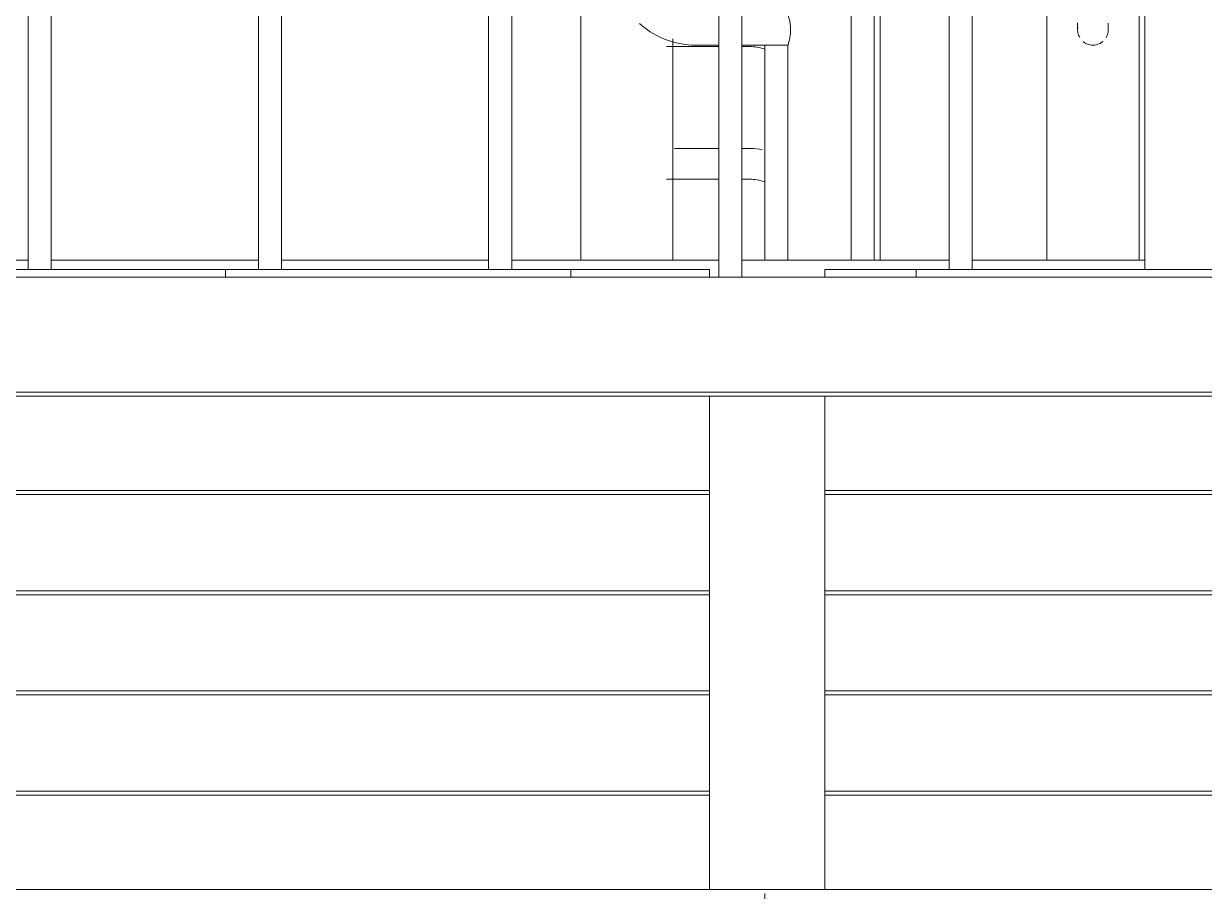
# Model space of a CAD drawing. Header units: millimetres. Extents: x -515342 to 330399, y -224905 to 507333.
# Drawn here: x 79412 to 79925, y 2444 to 2820 of the extents above; entities that cross this region are included whole.
import ezdxf

# ---------------------------------------------------------------- set-up
doc = ezdxf.new("R2010")
doc.units = ezdxf.units.MM
doc.layers.get('0').update_dxf_attribs({"lineweight": 0})
for name, color, linetype, lineweight in [('Витраж', 7, 'Continuous', 0), ('Ограждение', 7, 'Continuous', 0), ('Панели витража', 7, 'Continuous', 0)]:
    doc.layers.add(name, color=color, linetype=linetype, lineweight=lineweight)
pattern_1 = [(90, (-0.73, -666.34), (-150, 9e-15), [])]

# ---------------------------------------------------------------- blocks, each defined once
blk = doc.blocks.new('Ограждение - АР_Ограждение_Балясина_D40 доп поручень 700-V121-О_АР_Эскиз_Фасад 12-1 копия 1')
at = {"layer": 'Ограждение'}
for p, q in [((-103072.68, 742.7), (-103050, 742.7)), ((-103040.22, 742.7), (-103036.67, 742.7))]:
    blk.add_line(p, q, dxfattribs=at)
at = {"layer": 'Ограждение', "flags": 128}
blk.add_lwpolyline([(-103036.67, 742.7), (-103035.87, 742.68), (-103035.07, 742.64), (-103034.27, 742.56), (-103033.48, 742.44), (-103032.69, 742.3), (-103031.91, 742.13), (-103031.14, 741.92), (-103030.38, 741.69)], dxfattribs=at)
blk = doc.blocks.new('Ограждение - АР_Ограждение_Балясина_D40 доп поручень 700-V122-О_АР_Эскиз_Фасад 12-1 копия 1')
at = {"layer": 'Ограждение'}
for p, q in [((-103050, 698.43), (-103069.25, 698.43)), ((-103036.67, 698.43), (-103040, 698.43)), ((-103072.68, 685.1), (-103050, 685.1)), ((-103040, 685.1), (-103036.67, 685.1))]:
    blk.add_line(p, q, dxfattribs=at)
at = {"layer": 'Ограждение', "flags": 128}
for points in [[(-103031, 697.95), (-103032.32, 698.15), (-103033.64, 698.3), (-103034.97, 698.39), (-103036.31, 698.43), (-103036.67, 698.43)], [(-103036.67, 685.1), (-103035.87, 685.08), (-103035.07, 685.04), (-103034.27, 684.96), (-103033.48, 684.84), (-103032.69, 684.7), (-103031.91, 684.53), (-103031.14, 684.32), (-103030.38, 684.09)]]:
    blk.add_lwpolyline(points, dxfattribs=at)
blk = doc.blocks.new('Ограждение - АР_Ограждение_Балясина_D40 доп поручень 700-V151-О_АР_Эскиз_Фасад 12-1 копия 1')
at = {"layer": 'Ограждение'}
for p, q in [((-103030, 743.39), (-103030, 650)), ((-103030, 375.03), (-103030, -10.34)), ((-103030, -29.66), (-103030, -49))]:
    blk.add_line(p, q, dxfattribs=at)
blk = doc.blocks.new('Ограждение - Ограждение-9721698-О_АР_Эскиз_Фасад 12-1 копия 1')
for name in ['Ограждение - АР_Ограждение_Балясина_D40 доп поручень 700-V121-О_АР_Эскиз_Фасад 12-1 копия 1', 'Ограждение - АР_Ограждение_Балясина_D40 доп поручень 700-V151-О_АР_Эскиз_Фасад 12-1 копия 1', 'Ограждение - АР_Ограждение_Балясина_D40 доп поручень 700-V122-О_АР_Эскиз_Фасад 12-1 копия 1']:
    blk.add_blockref(name, (0, 0))
blk = doc.blocks.new('Тип верхнего поручня - Верхний поручень_Внутренний_-9721785-О_АР_Эскиз_Фасад 12-1 копия 1')
at = {"layer": 'Ограждение'}
for p, q in [((-103110, 810), (-103110, 650)), ((-103070, 650), (-103070, 746.01))]:
    blk.add_line(p, q, dxfattribs=at)
blk = doc.blocks.new('Ограждение - АР_Ограждение_Балясина_D40 доп поручень 700_900-V190-О_АР_Эскиз_Фасад 12-1 копия 1')
at = {"layer": 'Ограждение'}
blk.add_line((-102265, 645.86), (-102265, 1125), dxfattribs=at)
blk = doc.blocks.new('Ограждение - АР_Ограждение_Балясина_10-V191-О_АР_Эскиз_Фасад 12-1 копия 1')
at = {"layer": 'Ограждение'}
for p, q in [((-102350, 645.86), (-102350, 1110)), ((-102340, 1110), (-102340, 645.86))]:
    blk.add_line(p, q, dxfattribs=at)
blk = doc.blocks.new('Ограждение - АР_Ограждение_Балясина_10-V192-О_АР_Эскиз_Фасад 12-1 копия 1')
at = {"layer": 'Ограждение'}
for p, q in [((-103050, 642.61), (-103050, 1110)), ((-103040, 1110), (-103040, 642.61))]:
    blk.add_line(p, q, dxfattribs=at)
blk = doc.blocks.new('Ограждение - Ограждение-9728925-О_АР_Эскиз_Фасад 12-1 копия 1')
for name, p in [('Ограждение - АР_Ограждение_Балясина_D40 доп поручень 700_900-V190-О_АР_Эскиз_Фасад 12-1 копия 1', (-600, 0)), ('Ограждение - АР_Ограждение_Балясина_10-V191-О_АР_Эскиз_Фасад 12-1 копия 1', (-1000, 0)), ('Ограждение - АР_Ограждение_Балясина_10-V191-О_АР_Эскиз_Фасад 12-1 копия 1', (-900, 0)), ('Ограждение - АР_Ограждение_Балясина_10-V191-О_АР_Эскиз_Фасад 12-1 копия 1', (-800, 0)), ('Ограждение - АР_Ограждение_Балясина_10-V192-О_АР_Эскиз_Фасад 12-1 копия 1', (0, 0)), ('Ограждение - АР_Ограждение_Балясина_10-V191-О_АР_Эскиз_Фасад 12-1 копия 1', (-600, 0))]:
    blk.add_blockref(name, p)
blk = doc.blocks.new('Тип перил - Перила_Внутренний_-9729090-О_АР_Эскиз_Фасад 12-1 копия 1')
at = {"layer": 'Ограждение'}
for p, q in [((-103350, 650), (-103425, 650)), ((-103250, 650), (-103340, 650)), ((-103150, 650), (-103240, 650)), ((-103050, 650), (-103140, 650)), ((-102950, 650), (-103040, 650)), ((-102865, 650), (-102940, 650))]:
    blk.add_line(p, q, dxfattribs=at)
blk = doc.blocks.new('Ограждение - АР_Ограждение_Балясина_D40 доп поручень 700_900-10028959-О_АР_Эскиз_Фасад 12-1 копия 1')
at = {"layer": 'Ограждение'}
for p, q in [((-102907.5, 810), (-102907.5, 650)), ((-102867.5, 650), (-102867.5, 810))]:
    blk.add_line(p, q, dxfattribs=at)
at = {"layer": 'Ограждение', "flags": 128}
for points in [[(-102894.17, 753), (-102894.17, 752.5), (-102894.17, 752.04), (-102894.17, 751.63), (-102894.17, 751.26), (-102894.17, 750.94), (-102894.17, 750.66), (-102894.17, 750.44), (-102894.17, 750.26), (-102894.17, 750.12), (-102894.17, 750.04), (-102894.17, 750)], [(-102880.83, 750), (-102880.83, 750.02), (-102880.83, 750.1), (-102880.83, 750.22), (-102880.83, 750.38), (-102880.83, 750.6), (-102880.83, 750.86), (-102880.83, 751.17), (-102880.83, 751.52), (-102880.83, 751.92), (-102880.83, 752.37), (-102880.83, 752.86)]]:
    blk.add_lwpolyline(points, dxfattribs=at)
at = {"layer": 'Ограждение'}
for points, knots in [([(-102893.27, 746.66), (-102893.46, 746.99), (-102893.79, 747.7), (-102894.06, 748.69), (-102894.16, 749.55), (-102894.17, 750.3), (-102894.12, 750.79), (-102894.09, 751.02)], [0.3333333, 0.3333333, 0.3333333, 0.3333333, 0.3888889, 0.4444444, 0.4791667, 0.5138889, 0.5486111, 0.5486111, 0.5486111, 0.5486111]), ([(-102880.94, 751.17), (-102880.89, 750.93), (-102880.84, 750.45), (-102880.83, 749.7), (-102880.9, 748.97), (-102881.1, 748.04), (-102881.41, 747.25), (-102881.69, 746.74), (-102881.73, 746.65)], [0.4444444, 0.4444444, 0.4444444, 0.4444444, 0.4791667, 0.5138889, 0.5486111, 0.5833333, 0.6527778, 0.6666667, 0.6666667, 0.6666667, 0.6666667]), ([(-102883.21, 744.9), (-102883.28, 744.84), (-102883.73, 744.47), (-102885.08, 743.65), (-102886.49, 743.35), (-102887.5, 743.33)], [0.7777778, 0.7777778, 0.7777778, 0.7777778, 0.7916667, 0.8611111, 1, 1, 1, 1])]:
    blk.add_open_spline(points, degree=3, knots=knots, dxfattribs=at)
blk.add_open_spline([(-102887.5, 743.33), (-102888.31, 743.34), (-102889.83, 743.61), (-102891.2, 744.4), (-102891.79, 744.9)], degree=3, dxfattribs=at)
blk = doc.blocks.new('Ограждение - АР_Ограждение_Балясина_10-V203-О_АР_Эскиз_Фасад 12-1 копия 1')
at = {"layer": 'Ограждение'}
for p, q in [((-102992.5, 810), (-102992.5, 650)), ((-102982.5, 650), (-102982.5, 810))]:
    blk.add_line(p, q, dxfattribs=at)
blk = doc.blocks.new('Ограждение - АР_Ограждение_Балясина_D40 доп поручень 700_900-V207-О_АР_Эскиз_Фасад 12-1 копия 1')
at = {"layer": 'Ограждение'}
for p, q in [((-102980, 650), (-102980, 810)), ((-103060, 743.33), (-103050, 743.33)), ((-103040.22, 743.33), (-103020, 743.33)), ((-103020, 743.33), (-103020, 650))]:
    blk.add_line(p, q, dxfattribs=at)
at = {"layer": 'Ограждение', "flags": 128}
blk.add_lwpolyline([(-103084.47, 752.7), (-103083.36, 751.74), (-103082.21, 750.83), (-103081.03, 749.96), (-103079.81, 749.15), (-103078.56, 748.38), (-103077.28, 747.66), (-103075.98, 747), (-103074.64, 746.38), (-103073.29, 745.83), (-103071.91, 745.32), (-103070.51, 744.87), (-103069.1, 744.48), (-103067.67, 744.14), (-103066.23, 743.87), (-103064.78, 743.65), (-103063.32, 743.48), (-103061.86, 743.38), (-103060.4, 743.34), (-103060, 743.33)], dxfattribs=at)
at = {"layer": 'Ограждение'}
blk.add_open_spline([(-103020, 756.67), (-103020, 756.66), (-103019.9, 756.39), (-103019.6, 755.4), (-103019.34, 754.31), (-103019.14, 753.36), (-103018.99, 752.3), (-103018.89, 751.31), (-103018.86, 750.45), (-103018.86, 749.7), (-103018.88, 748.97), (-103018.95, 748.04), (-103019.1, 746.88), (-103019.34, 745.68), (-103019.59, 744.68), (-103019.89, 743.65), (-103020, 743.35), (-103020, 743.33)], degree=3, knots=[0, 0, 0, 0, 0.111111, 0.222222, 0.277778, 0.333333, 0.388889, 0.444444, 0.479167, 0.513889, 0.548611, 0.583333, 0.652778, 0.722222, 0.791667, 0.861111, 1, 1, 1, 1], dxfattribs=at)
blk = doc.blocks.new('Ограждение - Ограждение-9730076-О_АР_Эскиз_Фасад 12-1 копия 1')
for name in ['Ограждение - АР_Ограждение_Балясина_D40 доп поручень 700_900-V207-О_АР_Эскиз_Фасад 12-1 копия 1', 'Ограждение - АР_Ограждение_Балясина_10-V203-О_АР_Эскиз_Фасад 12-1 копия 1', 'Ограждение - АР_Ограждение_Балясина_D40 доп поручень 700_900-10028959-О_АР_Эскиз_Фасад 12-1 копия 1', 'Ограждение - АР_Ограждение_Балясина_D40 доп поручень 700_900-10028959-О_АР_Эскиз_Фасад 12-1 копия 1']:
    blk.add_blockref(name, (0, 0))
blk = doc.blocks.new('Прямоугольный импост - АР_Импост_50х50 _труба_-V250-О_АР_Эскиз_Фасад 12-1 копия 1')
at = {"layer": 'Витраж'}
blk.add_line((-103029, 376.78), (-103680, 376.78), dxfattribs=at)
blk = doc.blocks.new('Прямоугольный импост - АР_Импост_50х50 _труба_-V251-О_АР_Эскиз_Фасад 12-1 копия 1')
at = {"layer": 'Витраж'}
for p, q in [((-103029, 642.61), (-102164, 642.61)), ((-102164, 592.64), (-103029, 592.64)), ((-103029, 590.89), (-102164, 590.89))]:
    blk.add_line(p, q, dxfattribs=at)
blk = doc.blocks.new('Системная панель - АР_ПанельВитража_Монолитный поликарбонат 6мм-V252-О_АР_Эскиз_Фасад 12-1 копия 1')
at = {"layer": 'Панели витража'}
h = blk.add_hatch(dxfattribs=at)
h.set_pattern_fill('FP_41', color=256, style=0, pattern_type=2)
h.set_pattern_definition(pattern_1)
h.paths.add_polyline_path([(-102164, 642.61), (-102164, 645.86), (-103004, 645.86), (-103004, 642.61), (-102213.93, 642.61)])
for p, q in [((-103004, 645.86), (-102164, 645.86)), ((-103004, 642.61), (-103004, 645.86))]:
    blk.add_line(p, q, dxfattribs=at)
blk = doc.blocks.new('Системная панель - АР_ПанельВитража_Монолитный поликарбонат 6мм-V253-О_АР_Эскиз_Фасад 12-1 копия 1')
at = {"layer": 'Панели витража'}
h = blk.add_hatch(dxfattribs=at)
h.set_pattern_fill('FP_41', color=256, style=0, pattern_type=2)
h.set_pattern_definition(pattern_1)
h.paths.add_polyline_path([(-103054, 642.61), (-103054, 645.86), (-103894, 645.86), (-103894, 642.61), (-103057.24, 642.61)])
for p in [(-103894, 645.86), (-103054, 642.61)]:
    blk.add_line(p, (-103054, 645.86), dxfattribs=at)
blk = doc.blocks.new('Прямоугольный импост - АР_Импост_50х50 _труба_-V254-О_АР_Эскиз_Фасад 12-1 копия 1')
at = {"layer": 'Витраж'}
blk.add_line((-102164, 376.78), (-103029, 376.78), dxfattribs=at)
blk = doc.blocks.new('Прямоугольный импост - АР_Импост_50х50 _труба_-V255-О_АР_Эскиз_Фасад 12-1 копия 1')
at = {"layer": 'Витраж'}
for p, q in [((-103894, 642.61), (-103029, 642.61)), ((-103029, 592.64), (-103894, 592.64)), ((-103894, 590.89), (-103029, 590.89))]:
    blk.add_line(p, q, dxfattribs=at)
blk = doc.blocks.new('Прямоугольный импост - АР_Импост_50х50 _труба_-10239934-О_АР_Эскиз_Фасад 12-1 копия 1')
at = {"layer": 'Витраж'}
for p, q in [((-103004, 417.68), (-103004, 419.42)), ((-102164, 419.42), (-103004, 419.42)), ((-103004, 417.68), (-102164, 417.68))]:
    blk.add_line(p, q, dxfattribs=at)
blk = doc.blocks.new('Прямоугольный импост - АР_Импост_50х50 _труба_-V256-О_АР_Эскиз_Фасад 12-1 копия 1')
at = {"layer": 'Витраж'}
for p, q in [((-103054, 419.42), (-103680, 419.42)), ((-103680, 417.68), (-103054, 417.68)), ((-103054, 419.42), (-103054, 417.68))]:
    blk.add_line(p, q, dxfattribs=at)
blk = doc.blocks.new('Прямоугольный импост - АР_Импост_50х50 _труба_-10266023-О_АР_Эскиз_Фасад 12-1 копия 1')
at = {"layer": 'Витраж'}
for p, q in [((-103054, 590.89), (-103004, 590.89)), ((-103054, 590.89), (-103054, 549.12)), ((-103004, 549.12), (-103004, 590.89))]:
    blk.add_line(p, q, dxfattribs=at)
blk = doc.blocks.new('Прямоугольный импост - АР_Импост_50х50 _труба_-10266024-О_АР_Эскиз_Фасад 12-1 копия 1')
at = {"layer": 'Витраж'}
for p, q in [((-103054, 418.55), (-103054, 376.78)), ((-103004, 376.78), (-103004, 418.55)), ((-103004, 376.78), (-103054, 376.78))]:
    blk.add_line(p, q, dxfattribs=at)
blk = doc.blocks.new('Прямоугольный импост - АР_Импост_50х50 _труба_-10266025-О_АР_Эскиз_Фасад 12-1 копия 1')
at = {"layer": 'Витраж'}
for p, q in [((-103054, 462.07), (-103054, 418.55)), ((-103004, 418.55), (-103004, 462.07))]:
    blk.add_line(p, q, dxfattribs=at)
blk = doc.blocks.new('СД_Люблино_Фасады_rvt-1-О_АР_Эскиз_Фасад 12-1 копия 1')
at = {"layer": 'Витраж', "lineweight": 9}
for name, p in [('Прямоугольный импост - АР_Импост_50х50 _труба_-V255-О_АР_Эскиз_Фасад 12-1 копия 1', (0, 0)), ('Прямоугольный импост - АР_Импост_50х50 _труба_-V251-О_АР_Эскиз_Фасад 12-1 копия 1', (0, 0)), ('Прямоугольный импост - АР_Импост_50х50 _труба_-10266023-О_АР_Эскиз_Фасад 12-1 копия 1', (0, 0)), ('Прямоугольный импост - АР_Импост_50х50 _труба_-V256-О_АР_Эскиз_Фасад 12-1 копия 1', (0, 130.57)), ('Прямоугольный импост - АР_Импост_50х50 _труба_-10266025-О_АР_Эскиз_Фасад 12-1 копия 1', (0, 87.04)), ('Прямоугольный импост - АР_Импост_50х50 _труба_-10239934-О_АР_Эскиз_Фасад 12-1 копия 1', (0, 130.57)), ('Прямоугольный импост - АР_Импост_50х50 _труба_-V256-О_АР_Эскиз_Фасад 12-1 копия 1', (0, 87.04)), ('Прямоугольный импост - АР_Импост_50х50 _труба_-10266025-О_АР_Эскиз_Фасад 12-1 копия 1', (0, 43.52)), ('Прямоугольный импост - АР_Импост_50х50 _труба_-10239934-О_АР_Эскиз_Фасад 12-1 копия 1', (0, 87.04)), ('Прямоугольный импост - АР_Импост_50х50 _труба_-V256-О_АР_Эскиз_Фасад 12-1 копия 1', (0, 43.52)), ('Прямоугольный импост - АР_Импост_50х50 _труба_-10266025-О_АР_Эскиз_Фасад 12-1 копия 1', (0, 0)), ('Прямоугольный импост - АР_Импост_50х50 _труба_-10239934-О_АР_Эскиз_Фасад 12-1 копия 1', (0, 43.52)), ('Прямоугольный импост - АР_Импост_50х50 _труба_-V256-О_АР_Эскиз_Фасад 12-1 копия 1', (0, 0)), ('Прямоугольный импост - АР_Импост_50х50 _труба_-10266024-О_АР_Эскиз_Фасад 12-1 копия 1', (0, 0)), ('Прямоугольный импост - АР_Импост_50х50 _труба_-10239934-О_АР_Эскиз_Фасад 12-1 копия 1', (0, 0)), ('Прямоугольный импост - АР_Импост_50х50 _труба_-V250-О_АР_Эскиз_Фасад 12-1 копия 1', (0, 0)), ('Прямоугольный импост - АР_Импост_50х50 _труба_-V254-О_АР_Эскиз_Фасад 12-1 копия 1', (0, 0))]:
    blk.add_blockref(name, p, dxfattribs=at)
at = {"layer": 'Ограждение', "lineweight": 9}
for name in ['Ограждение - Ограждение-9728925-О_АР_Эскиз_Фасад 12-1 копия 1', 'Ограждение - Ограждение-9730076-О_АР_Эскиз_Фасад 12-1 копия 1', 'Тип верхнего поручня - Верхний поручень_Внутренний_-9721785-О_АР_Эскиз_Фасад 12-1 копия 1', 'Ограждение - Ограждение-9721698-О_АР_Эскиз_Фасад 12-1 копия 1', 'Тип перил - Перила_Внутренний_-9729090-О_АР_Эскиз_Фасад 12-1 копия 1']:
    blk.add_blockref(name, (0, 0), dxfattribs=at)
at = {"layer": 'Панели витража', "lineweight": 9}
for name in ['Системная панель - АР_ПанельВитража_Монолитный поликарбонат 6мм-V253-О_АР_Эскиз_Фасад 12-1 копия 1', 'Системная панель - АР_ПанельВитража_Монолитный поликарбонат 6мм-V252-О_АР_Эскиз_Фасад 12-1 копия 1']:
    blk.add_blockref(name, (0, 0), dxfattribs=at)

msp = doc.modelspace()

# ---------------------------------------------------------------- block references
msp.add_blockref('СД_Люблино_Фасады_rvt-1-О_АР_Эскиз_Фасад 12-1 копия 1', (182763.6864, 2067.7355))

doc.saveas('drawing.dxf')
